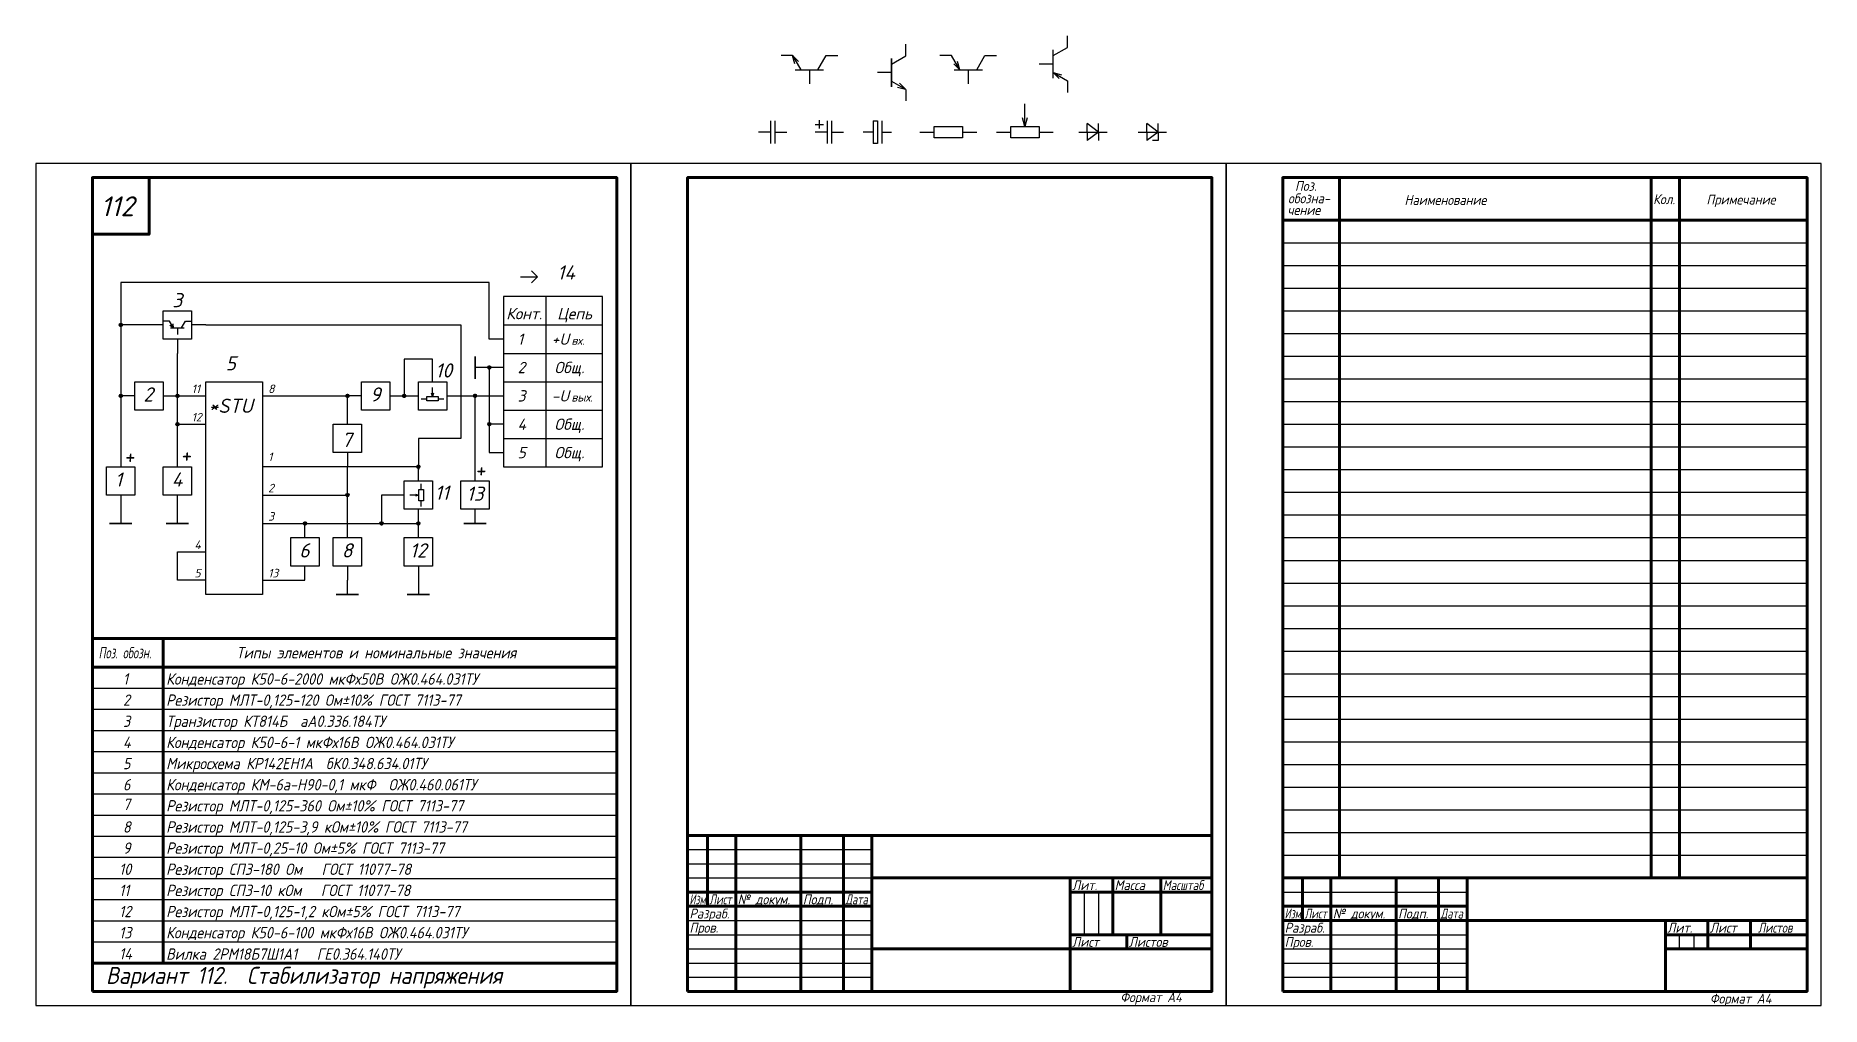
# Model space of a CAD drawing. Header units: millimetres. Extents: x -210 to 420, y 0 to 342.
import ezdxf

# ---------------------------------------------------------------- set-up
doc = ezdxf.new("R2010")
doc.units = ezdxf.units.MM
doc.header["$LTSCALE"] = 0.5
doc.layers.get('Defpoints').update_dxf_attribs({"color": 5})
doc.styles.get("Standard").update_dxf_attribs({"font": 'isocpeui.ttf', "width": 0.9})

# ---------------------------------------------------------------- blocks, each defined once
blk = doc.blocks.new('P1')
for p, q in [((-5, -5), (-5, 5)), ((-5, 5), (5, 5)), ((5, 5), (5, -5)), ((5, -5), (-5, -5))]:
    blk.add_line(p, q)
blk = doc.blocks.new('P2')
for p, q in [((-5, 0), (-10, 0)), ((-5, 5), (5, 5)), ((-5, -5), (-5, 5)), ((5, 5), (5, -5)), ((5, 0), (10, 0)), ((5, -5), (-5, -5))]:
    blk.add_line(p, q)
blk = doc.blocks.new('P3')
for p, q in [((0, 5), (0, 10)), ((-10, 0), (-5, 0)), ((-5, -5), (-5, 5)), ((-5, 5), (5, 5)), ((5, 5), (5, -5)), ((5, 0), (10, 0)), ((5, -5), (-5, -5))]:
    blk.add_line(p, q)
blk = doc.blocks.new('UZEL')
for p, q in [((0.02, 0.06), (-0.55, 0.06)), ((-0.49, 0.06), (0.02, 0.06)), ((0.02, 0.06), (0.02, 0.62)), ((0.02, 0.49), (0.02, 0.06)), ((0.02, 0.06), (0.52, 0.06)), ((0.02, 0.06), (0.02, -0.53)), ((0.52, 0.06), (0.02, 0.06))]:
    blk.add_line(p, q)
blk.add_circle((0.02, 0.06), 0.554)
blk = doc.blocks.new('XP')
for p, q in [((0, 0), (6, 0)), ((6, 0), (3.88, 2.12)), ((3.88, -2.12), (6, 0))]:
    blk.add_line(p, q)
blk = doc.blocks.new('2012VT_N11')
at = {"lineweight": -3}
for p, q in [((138.8, 176.45), (141.2, 177.83)), ((138.8, 176.45), (139.65, 177.63)), ((138.8, 177.41), (138.8, 172.61)), ((138.8, 176.45), (140.21, 176.55)), ((141.2, 177.83), (141.2, 179.81)), ((138.8, 175.01), (136.4, 175.01)), ((138.8, 173.57), (141.2, 172.18)), ((141.2, 172.18), (141.2, 170.21))]:
    blk.add_line(p, q, dxfattribs=at)
blk = doc.blocks.new('r1')
at = {"color": 7, "linetype": 'Continuous', "lineweight": -3}
for p, q in [((10, 2), (10, 10)), ((0, 0), (5, 0)), ((5, 0), (5, 2)), ((5, 2), (15, 2)), ((5, -2), (5, 0)), ((10, 2), (9.2, 5)), ((10.8, 5), (10, 2)), ((15, 2), (15, 0)), ((15, 0), (15, -2)), ((15, 0), (20, 0)), ((15, -2), (5, -2))]:
    blk.add_line(p, q, dxfattribs=at)
blk = doc.blocks.new('c')
at = {"lineweight": -3}
for p, q in [((4.25, 0), (0, 0)), ((4.25, 4), (4.25, -4)), ((5.75, 4), (5.75, -4)), ((5.75, 0), (10, 0))]:
    blk.add_line(p, q, dxfattribs=at)
blk = doc.blocks.new('c1')
at = {"lineweight": -3}
for p, q in [((0, 2.75), (3, 2.75)), ((4.25, 0), (0, 0)), ((1.5, 1.25), (1.5, 4.25)), ((4.25, 4), (4.25, -4)), ((5.75, 4), (5.75, -4)), ((5.75, 0), (10, 0))]:
    blk.add_line(p, q, dxfattribs=at)
blk = doc.blocks.new('c2')
at = {"lineweight": -3}
for p, q in [((3.5, 0), (0, 0)), ((3.5, 4), (3.5, -4)), ((3.5, 4), (5, 4)), ((5, 4), (5, -4)), ((6.5, 4), (6.5, -4)), ((6.5, 0), (10, 0)), ((5, -4), (3.5, -4))]:
    blk.add_line(p, q, dxfattribs=at)
blk = doc.blocks.new('r')
at = {"color": 7, "linetype": 'Continuous', "lineweight": 25}
for p, q in [((0, 0), (5, 0)), ((5, 0), (5, 2)), ((5, 2), (15, 2)), ((5, -2), (5, 0)), ((15, 2), (15, 0)), ((15, 0), (15, -2)), ((15, 0), (20, 0)), ((15, -2), (5, -2))]:
    blk.add_line(p, q, dxfattribs=at)
blk = doc.blocks.new('vd')
at = {"lineweight": -3}
for p, q in [((0, 0), (10, 0)), ((3, 0), (3, 3)), ((7, 0), (3, 3)), ((3, 0), (3, -3)), ((7, 0), (3, -3)), ((7, 0), (7, 3)), ((7, 0), (7, -3))]:
    blk.add_line(p, q, dxfattribs=at)
blk = doc.blocks.new('Vd1')
at = {"lineweight": -3}
for p, q in [((0, 0), (10, 0)), ((3, 0), (3, 3)), ((7, 0), (3, 3)), ((3, 0), (3, -3)), ((7, 0), (3, -3)), ((7, 0), (7, 3)), ((7, 0), (7, -3)), ((7, -3), (5, -3))]:
    blk.add_line(p, q, dxfattribs=at)
blk = doc.blocks.new('vt')
at = {"lineweight": -3}
for p, q in [((-6, 10), (-10, 10)), ((-3.85, 7.88), (-5.97, 10.01)), ((-5.2, 7.11), (-5.97, 10.01)), ((-5.97, 10.01), (-3.06, 4.96)), ((3, 5), (5.89, 10)), ((5.89, 10), (10, 10)), ((-5, 5), (5, 5)), ((0, 5), (0, 0))]:
    blk.add_line(p, q, dxfattribs=at)
blk = doc.blocks.new('vt_n')
at = {"lineweight": -3}
for p, q in [((10, 6), (10, 10)), ((10, 5.89), (10, 10)), ((5, 0), (0, 0)), ((5, 3), (10, 5.89)), ((5, 5), (5, -5)), ((5, -5), (5, 5)), ((5, 0), (5, -5)), ((5, 0), (5, -5)), ((5, -3.04), (9.94, -5.9)), ((7.04, -5.12), (9.94, -5.9)), ((7.82, -3.78), (9.94, -5.9)), ((10, -5.92), (10, -10)), ((10, -6), (10, -10))]:
    blk.add_line(p, q, dxfattribs=at)
blk = doc.blocks.new('vt1_p')
at = {"lineweight": -3}
for p, q in [((-5.89, 10), (-10, 10)), ((-3, 5), (-5.89, 10)), ((-3, 5), (-5.12, 7.12)), ((-3, 5), (-3.78, 7.9)), ((3, 5), (5.89, 10)), ((5.89, 10), (10, 10)), ((-5, 5), (5, 5)), ((0, 5), (0, 0))]:
    blk.add_line(p, q, dxfattribs=at)
blk = doc.blocks.new('vt1')
at = {"lineweight": -3}
for p, q in [((10, 5.89), (10, 10)), ((5, 0), (0, 0)), ((5, 3), (10, 5.89)), ((5, -5), (5, 5)), ((5, -3), (10, -5.89)), ((5, -3), (7.9, -3.78)), ((5, -3), (7.12, -5.12)), ((10, -5.89), (10, -10))]:
    blk.add_line(p, q, dxfattribs=at)

msp = doc.modelspace()

# ---------------------------------------------------------------- linework, layer by layer
at = {"color": 7, "linetype": 'Continuous'}
for p, q in [((230, 292), (230, 277)), ((250, 292), (320, 292)), ((383, 292), (393, 292)), ((155, 45), (155, 40)), ((320, 45), (383, 45)), ((230, 35), (295, 35)), ((230, 30), (295, 30)), ((365, 30), (365, 25)), ((370, 20), (370, 25)), ((375, 25), (375, 20)), ((230, 5), (415, 5))]:
    msp.add_line(p, q, dxfattribs=at)
at = {"color": 7, "linetype": 'Continuous', "lineweight": 60}
for p, q in [((250, 292), (250, 45)), ((360, 45), (360, 292)), ((370, 292), (370, 45)), ((230, 277), (415, 277)), ((230, 277), (415, 277)), ((-190, 129.39), (-5, 129.39)), ((-165, 129.39), (-165, 14.93)), ((-190, 119.39), (-5, 119.39)), ((205, 60), (20, 60)), ((20, 5), (20, 60)), ((27, 60), (27, 35)), ((37, 5), (37, 60)), ((60, 60), (60, 5)), ((75, 5), (75, 60)), ((85, 60), (85, 5)), ((85, 45), (205, 45)), ((155, 5), (155, 45)), ((170, 45), (170, 25)), ((187, 25), (187, 45)), ((415, 45), (230, 45)), ((237, 45), (237, 30)), ((247, 5), (247, 45)), ((270, 45), (270, 5)), ((285, 5), (285, 45)), ((295, 45), (295, 5)), ((20, 40), (85, 40)), ((155, 40), (205, 40)), ((20, 35), (85, 35)), ((230, 35), (295, 35)), ((230, 30), (295, 30)), ((295, 30), (415, 30)), ((365, 5), (365, 30)), ((380, 30), (380, 20)), ((395, 20), (395, 30)), ((85, 20), (205, 20)), ((155, 25), (205, 25)), ((175, 20), (175, 25)), ((365, 25), (415, 25)), ((365, 20), (415, 20)), ((-190.08, 14.93), (-5.08, 14.93)), ((365, 5), (415, 5))]:
    msp.add_line(p, q, dxfattribs=at)
at = {"color": 7, "linetype": 'Continuous', "lineweight": -3}
for p, q in [((230, 269), (415, 269)), ((230, 261), (415, 261)), ((230, 253), (415, 253)), ((230, 245), (415, 245)), ((230, 237), (415, 237)), ((230, 229), (415, 229)), ((230, 221), (415, 221)), ((230, 213), (415, 213)), ((230, 205), (415, 205)), ((230, 197), (415, 197)), ((230, 189), (415, 189)), ((230, 181), (415, 181)), ((230, 173), (415, 173)), ((230, 165), (415, 165)), ((230, 157), (415, 157)), ((230, 149), (415, 149)), ((230, 141), (415, 141)), ((230, 133), (415, 133)), ((230, 125), (415, 125)), ((230, 117), (415, 117)), ((230, 109), (415, 109)), ((230, 101), (415, 101)), ((230, 93), (415, 93)), ((230, 85), (415, 85)), ((230, 77), (415, 77)), ((230, 69), (415, 69)), ((230, 61), (415, 61)), ((20, 55), (85, 55)), ((230, 53), (415, 53)), ((20, 50), (85, 50)), ((20, 45), (85, 45)), ((160, 25), (160, 40)), ((165, 40), (165, 25)), ((230, 40), (295, 40)), ((20, 30), (85, 30)), ((20, 25), (85, 25)), ((20, 20), (85, 20)), ((230, 25), (295, 25)), ((230, 20), (295, 20)), ((20, 15), (85, 15)), ((230, 15), (295, 15)), ((20, 10), (85, 10)), ((230, 10), (295, 10))]:
    msp.add_line(p, q, dxfattribs=at)
for p, q in [((-180, 255), (-180, 190)), ((-50, 255), (-180, 255)), ((-50, 235), (-50, 255)), ((-10, 250), (-45, 250)), ((-45, 250), (-45, 190)), ((-30, 250), (-30, 190)), ((-10, 190), (-10, 250)), ((-170, 240), (-180, 240)), ((-150, 240), (-60, 240)), ((-60, 240), (-60, 200)), ((-45, 240), (-10, 240)), ((-45, 235), (-50, 235)), ((-160, 190), (-160, 230)), ((-70, 228), (-80, 228)), ((-80, 228), (-80, 215)), ((-70, 224), (-70, 228)), ((-45, 230), (-10, 230)), ((-45, 225), (-55, 225)), ((-50, 225), (-50, 195)), ((-160, 215), (-150, 215)), ((-150, 220), (-130, 220)), ((-150, 145), (-150, 220)), ((-130, 220), (-130, 145)), ((-130, 215), (-100, 215)), ((-100, 210), (-100, 215)), ((-60, 215), (-45, 215)), ((-55, 185), (-55, 215)), ((-45, 220), (-10, 220)), ((-45, 210), (-10, 210)), ((-160, 205), (-150, 205)), ((-45, 205), (-50, 205)), ((-60, 200), (-75, 200)), ((-75, 200), (-75, 189)), ((-45, 200), (-10, 200)), ((-75, 190), (-130, 190)), ((-100, 170), (-100, 190)), ((-50, 195), (-45, 195)), ((-45, 190), (-10, 190)), ((-180, 180), (-180, 170)), ((-160, 170), (-160, 180)), ((-160, 170), (-160, 180)), ((-130, 180), (-100, 180)), ((-84, 180), (-88, 180)), ((-88, 180), (-88, 170)), ((-55, 170), (-55, 175)), ((-130, 170), (-75, 170)), ((-115, 165), (-115, 170)), ((-160, 150), (-160, 160)), ((-160, 160), (-150, 160)), ((-115, 150), (-115, 155)), ((-150, 150), (-160, 150)), ((-130, 145), (-150, 145)), ((-130, 150), (-115, 150)), ((-100, 145), (-100, 150)), ((-75, 150), (-75, 145))]:
    msp.add_line(p, q)
at = {"color": 7}
msp.add_line((-190, 37.39), (-190, 129.39), dxfattribs=at)
at = {"color": 7, "lineweight": 30}
for p, q in [((-190, 111.93), (-5, 111.93)), ((-190, 104.48), (-5, 104.48)), ((-190, 97.02), (-5, 97.02)), ((-190, 89.57), (-5, 89.57)), ((-190, 82.11), (-5, 82.11)), ((-190, 74.66), (-5, 74.66)), ((-190, 67.2), (-5, 67.2)), ((-190, 59.75), (-5, 59.75)), ((-190, 52.29), (-5, 52.29)), ((-190, 44.84), (-5, 44.84)), ((-190, 37.39), (-5, 37.39)), ((-190, 29.93), (-5, 29.93)), ((-190, 22.48), (-5, 22.48))]:
    msp.add_line(p, q, dxfattribs=at)
at = {"color": 7, "linetype": 'Continuous', "lineweight": 60}
for points in [[(-190, 5), (-5, 5), (-5, 292), (-190, 292)], [(-190, 292), (-170, 292), (-170, 272), (-190, 272)], [(20, 5), (205, 5), (205, 292), (20, 292)], [(230, 5), (415, 5), (415, 292), (230, 292)]]:
    msp.add_lwpolyline(points, close=True, dxfattribs=at)
at = {"const_width": 0.75}
for points in [[(-180.37, 240, 1), (-179.62, 240, 1)], [(-50.37, 225, 1), (-49.62, 225, 1)], [(-180.36, 215, 1), (-179.61, 215, 1)], [(-160.36, 215, 1), (-159.61, 215, 1)], [(-100.36, 215, 1), (-99.61, 215, 1)], [(-80.37, 215, 1), (-79.62, 215, 1)], [(-55.37, 215, 1), (-54.62, 215, 1)], [(-160.36, 205, 1), (-159.61, 205, 1)], [(-50.36, 205, 1), (-49.61, 205, 1)], [(-75.37, 190, 1), (-74.62, 190, 1)], [(-100.37, 180, 1), (-99.62, 180, 1)], [(-115.36, 170, 1), (-114.61, 170, 1)], [(-88.37, 170, 1), (-87.62, 170, 1)], [(-75.37, 170, 1), (-74.62, 170, 1)]]:
    msp.add_lwpolyline(points, format="xyb", close=True, dxfattribs=at)
at = {"const_width": 0.6}
for points in [[(-55, 229), (-55, 221)], [(-184, 170), (-176, 170)], [(-164, 170), (-156, 170)], [(-59, 170), (-51, 170)], [(-104, 145), (-96, 145)], [(-79, 145), (-71, 145)]]:
    msp.add_lwpolyline(points, dxfattribs=at)
at = {"layer": 'Defpoints'}
for points in [[(-210, 0), (0, 0), (0, 297), (-210, 297)], [(0, 0), (210, 0), (210, 297), (0, 297)], [(210, 0), (420, 0), (420, 297), (210, 297)]]:
    msp.add_lwpolyline(points, close=True, dxfattribs=at)

# ---------------------------------------------------------------- block references
for name, p in [('vt1', (144, 332)), ('vt', (63, 325)), ('vt_n', (87, 329)), ('vt1_p', (119, 325)), ('r1', (129, 308)), ('c', (45, 308)), ('c1', (65, 308)), ('c2', (82, 308)), ('r', (102, 308)), ('vd', (158, 308)), ('Vd1', (179, 308)), ('XP', (-39, 257)), ('UZEL', (-180, 240)), ('P3', (-70, 215)), ('UZEL', (-50, 225)), ('UZEL', (-180, 215)), ('P2', (-170, 215)), ('UZEL', (-160, 215)), ('UZEL', (-100, 215)), ('P2', (-90, 215)), ('UZEL', (-80, 215)), ('UZEL', (-55, 215)), ('UZEL', (-160, 205)), ('UZEL', (-50, 205)), ('P1', (-180, 185)), ('P1', (-160, 185)), ('UZEL', (-75, 190)), ('P1', (-55, 180)), ('UZEL', (-100, 180)), ('UZEL', (-115, 170)), ('UZEL', (-88, 170)), ('UZEL', (-75, 170)), ('P1', (-115, 160))]:
    msp.add_blockref(name, p)
for name, p, rotation in [('P3', (-160, 240), 180), ('2012VT_N11', (15.01, 100.2), 90), ('P2', (-100, 200), 90), ('P3', (-75, 180), 90), ('P2', (-100, 160), 90), ('P2', (-75, 160), 90)]:
    msp.add_blockref(name, p, dxfattribs=dict(rotation=rotation))
at = {"xscale": 0.3999999999999773, "yscale": 0.3999999999999773, "zscale": 0.4}
msp.add_blockref('r1', (-74, 214), dxfattribs=at)
at = {"xscale": 0.3999999999999773, "yscale": 0.3999999999999773, "zscale": 0.4, "rotation": 90}
msp.add_blockref('r1', (-74, 176), dxfattribs=at)

# ---------------------------------------------------------------- texts
at = {"color": 7, "linetype": 'Continuous', "lineweight": -3}
for s, width, p in [('Поз.', 0.9, (234.3, 287.28)), ('обозна-', 0.9, (231.87, 282.9)), ('Наименование', 0.9, (272.95, 282.33)), ('Кол.', 0.9, (360.67, 282.59)), ('Примечание', 0.9, (379.48, 282.48)), ('чение', 0.9, (231.66, 278.8)), ('Лит.', 0.9, (155.67, 40.7)), ('Масса', 0.9, (170.67, 40.7)), ('Масштаб', 0.8, (187.67, 40.7)), ('Изм.', 0.7, (20.67, 35.7)), ('Лист', 0.75, (27.67, 35.7)), ('№ докум.', 0.9, (37.67, 35.7)), ('Подп.', 0.9, (60.67, 35.7)), ('Дата', 0.75, (75.67, 35.7)), ('Разраб.', 0.9, (20.67, 30.7)), ('Изм.', 0.7, (230.67, 30.7)), ('Лист', 0.75, (237.67, 30.7)), ('№ докум.', 0.9, (247.67, 30.7)), ('Подп.', 0.9, (270.67, 30.7)), ('Дата', 0.75, (285.67, 30.7)), ('Пров.', 0.9, (20.67, 25.7)), ('Разраб.', 0.9, (230.67, 25.7)), ('Лит.', 0.9, (365.67, 25.7)), ('Лист', 0.9, (380.67, 25.7)), ('Листов', 0.8, (397.67, 25.7)), ('Лист', 0.9, (155.67, 20.7)), ('Листов', 0.9, (175.67, 20.7)), ('Пров.', 0.9, (230.67, 20.7))]:
    msp.add_text(s, height=3.5, dxfattribs=dict(at, width=width)).set_placement(p)
at = {"color": 7, "linetype": 'Continuous', "lineweight": 40}
msp.add_text('112', height=7, dxfattribs=at).set_placement((-187.08, 278.35))
for s, height, p in [('14', 5, (-26, 256)), ('Конт.', 4, (-44, 242)), ('Цепь', 4, (-26, 242)), ('1', 4, (-40, 233)), ('+U', 4, (-28, 233)), ('вх.', 3, (-21, 233)), ('5', 5, (-143, 224)), ('2', 4, (-40, 223)), ('Общ.', 4, (-27, 223)), ('10', 5, (-69.02, 221.46)), ('2', 5, (-172, 213)), ('11', 3, (-155, 216)), ('8', 3, (-128, 216)), ('9', 5, (-92, 213)), ('3', 4, (-40, 213)), ('-U', 4, (-28, 213)), ('вых.', 3, (-21, 213)), ('12', 3, (-155, 206)), ('*STU', 5, (-149, 209)), ('7', 5, (-102, 197)), ('4', 4, (-40, 203)), ('Общ.', 4, (-27, 203)), ('5', 4, (-40, 193)), ('Общ.', 4, (-27, 193)), ('1', 3, (-128, 192)), ('1', 5, (-182, 183)), ('4', 5, (-162, 183)), ('2', 3, (-128, 181)), ('11', 5, (-69.17, 178.37)), ('13', 5, (-58, 178)), ('3', 3, (-128, 171)), ('4', 3, (-154, 161)), ('6', 5, (-117, 158)), ('8', 5, (-102, 158)), ('12', 5, (-78, 158)), ('5', 3, (-154, 151)), ('13', 3, (-128, 151))]:
    msp.add_text(s, height=height).set_placement(p)
at = {"lineweight": 40}
msp.add_text('3', height=5, dxfattribs=at).set_placement((-161.81, 246.26))
at = {"oblique": 350, "width": 0.9}
for p in [(-178.59, 190.79), (-158.65, 191.22), (-54.75, 186)]:
    msp.add_text('+', height=6, dxfattribs=at).set_placement(p)
at = {"color": 7}
for s, width, p in [('Поз. обозн.', 0.7, (-187.82, 122.43)), ('Типы элементов и номинальные значения', 0.9, (-139.2, 122.43)), ('1', 0.9, (-179.2, 113.16)), ('Конденсатор К50-6-2000 мкФх50В ОЖ0.464.031ТУ', 0.9, (-163.97, 113.16)), ('2', 0.9, (-179.2, 105.71)), ('Резистор МЛТ-0,125-120 Ом%%p10% ГОСТ 7113-77', 0.9, (-163.97, 105.71)), ('3', 0.9, (-179.2, 98.26)), ('Транзистор КТ814Б  аА0.336.184ТУ', 0.9, (-163.97, 98.26)), ('4', 0.9, (-179.2, 90.8)), ('Конденсатор К50-6-1 мкФх16В ОЖ0.464.031ТУ', 0.9, (-163.97, 90.8)), ('5', 0.9, (-179.2, 83.35)), ('Микросхема КР142ЕН1А  бК0.348.634.01ТУ', 0.9, (-163.97, 83.35)), ('6', 0.9, (-179.2, 75.89)), ('Конденсатор КМ-6а-Н90-0,1 мкФ  ОЖ0.460.061ТУ', 0.9, (-163.97, 75.89)), ('7', 0.9, (-179.2, 68.96)), ('Резистор МЛТ-0,125-360 Ом%%p10% ГОСТ 7113-77', 0.9, (-163.97, 68.44)), ('8', 0.9, (-179.2, 60.98)), ('Резистор МЛТ-0,125-3,9 кОм%%p10% ГОСТ 7113-77', 0.9, (-163.97, 60.98)), ('9', 0.9, (-179.2, 53.53)), ('Резистор МЛТ-0,25-10 Ом%%p5% ГОСТ 7113-77', 0.9, (-163.97, 53.53)), ('10', 0.9, (-180.56, 46.07)), ('Резистор СП3-180 Ом   ГОСТ 11077-78', 0.9, (-163.97, 46.07)), ('11', 0.9, (-180.56, 38.62)), ('Резистор СП3-10 кОм   ГОСТ 11077-78', 0.9, (-163.97, 38.62)), ('12', 0.9, (-180.56, 31.16)), ('Резистор МЛТ-0,125-1,2 кОм%%p5% ГОСТ 7113-77', 0.9, (-163.97, 31.16)), ('13', 0.9, (-180.56, 23.71)), ('Конденсатор К50-6-100 мкФх16В ОЖ0.464.031ТУ', 0.9, (-163.97, 23.71)), ('14', 0.9, (-180.56, 16.26)), ('Вилка 2РМ18Б7Ш1А1   ГЕ0.364.140ТУ', 0.9, (-163.97, 16.16))]:
    msp.add_text(s, height=4, dxfattribs=dict(at, width=width)).set_placement(p)
at = {"color": 7, "linetype": 'Continuous', "lineweight": 40, "width": 0.9}
msp.add_text('Вариант 112.  Стабилизатор напряжения', height=6, dxfattribs=at).set_placement((-185.21, 7.65))
at = {"color": 7, "linetype": 'Continuous', "lineweight": 70, "width": 0.9}
msp.add_text('Формат А4', height=3.5, dxfattribs=at).set_placement((172.66, 1.2))
at = {"lineweight": -3, "width": 0.9}
msp.add_text('Формат А4', height=3.5, dxfattribs=at).set_placement((380.67, 0.7))

doc.saveas('drawing.dxf')
